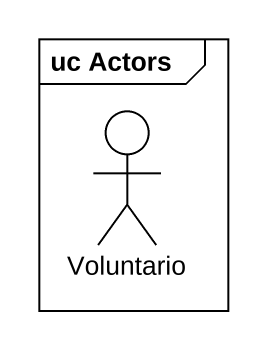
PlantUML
@startuml
mainframe uc Actors
actor Voluntario
@enduml
